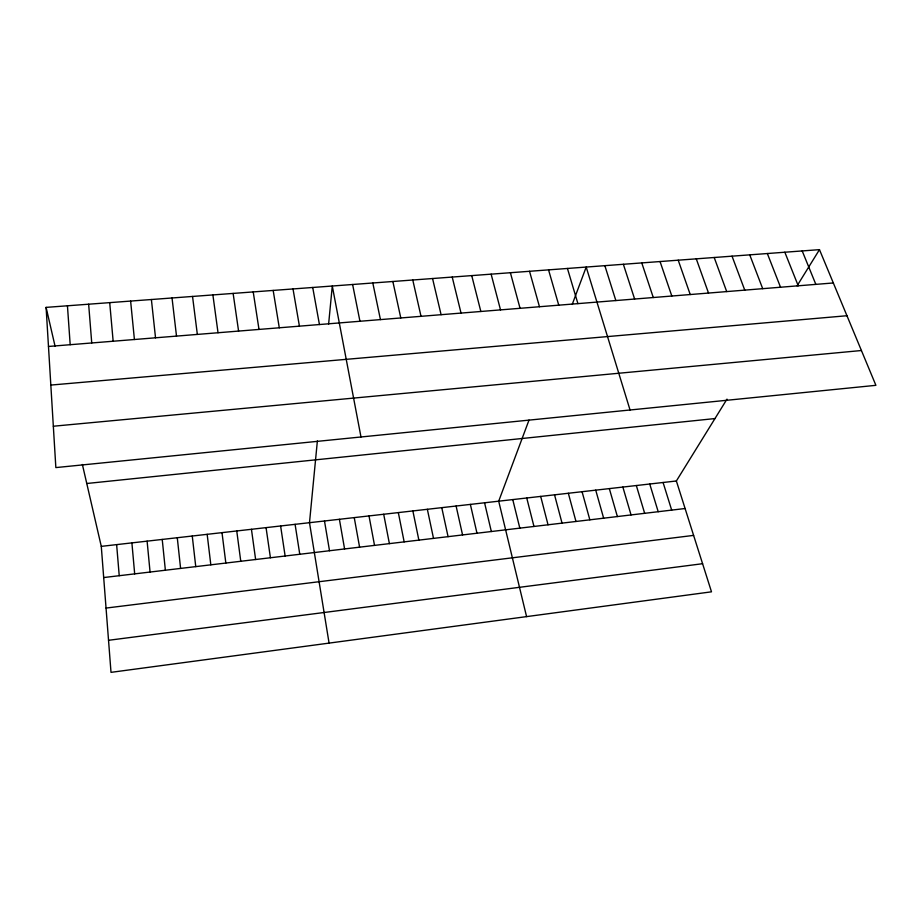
<?xml version="1.0" encoding="UTF-8"?>
<svg xmlns="http://www.w3.org/2000/svg" width="922" height="922" viewBox="0 0 922 922"><rect width="100%" height="100%" fill="white"/><g stroke="black" fill="none" stroke-linecap="round" stroke-linejoin="round"><path stroke-width="1.38" d="M317.375 440.935L309.492 522.693L329.073 643.118M328.612 324.175L332.289 286.016L360.986 436.982M528.998 420.109L498.698 501.176L526.577 616.622M572.216 304.444L586.196 267.057L630.049 409.99M82.381 464.492L101.282 546.366L111.009 672.357L711.496 591.82L676.368 480.984L726.985 399.145M797.081 285.832L819.474 249.643L875.9 385.327L55.85 467.592L46.1 307.383L819.474 249.643M108.531 640.294L702.587 563.711M106.042 608.071L693.609 535.394M103.69 577.552L685.092 508.518M101.282 546.366L676.368 480.984M86.76 483.497L714.976 418.565M53.338 426.229L861.425 350.521M50.825 385.073L846.961 315.727M48.474 346.465L833.327 282.962M802.198 250.922L815.843 284.379M784.829 252.225L798.245 285.797M767.335 253.527L780.531 287.238M749.736 254.841L762.701 288.678M732.033 256.166L744.757 290.13M714.204 257.503L726.697 291.583M696.271 258.84L708.522 293.058M678.212 260.188L690.232 294.544M660.048 261.537L671.815 296.031M641.77 262.908L653.283 297.529M623.364 264.28L634.624 299.039M604.844 265.663L615.85 300.56M663.079 482.494L671.677 510.108M649.733 484.004L658.204 511.71M636.33 485.525L644.662 513.312M567.433 268.463L577.91 303.626M622.857 487.058L631.051 514.925M548.544 269.869L558.755 305.182M609.327 488.602L617.383 516.551M595.727 490.147L603.645 518.187M529.528 271.287L539.474 306.738M582.059 491.703L589.85 519.824M510.396 272.716L520.066 308.305M568.332 493.258L575.973 521.472M554.537 494.826L562.04 523.131M491.126 274.157L500.519 309.896M540.684 496.405L548.037 524.791M471.73 275.609L480.846 311.486M526.75 497.984L533.965 526.462M512.759 499.586L519.824 528.145M452.218 277.061L461.035 313.088M432.556 278.525L441.096 314.702M484.569 502.79L491.334 531.521M46.1 307.383L55.09 346.326M470.37 504.403L476.985 533.227M412.779 280.011L421.02 316.327M456.102 506.028L462.567 534.944M392.853 281.498L400.793 317.963M441.765 507.653L448.069 536.662M427.347 509.29L433.513 538.39M372.811 282.985L380.44 319.611M412.872 510.938L418.876 540.131M398.327 512.586L404.159 541.871M352.619 284.495L359.949 321.259M383.702 514.257L389.384 543.634M369.007 515.928L374.528 545.398M312.719 287.48L319.438 324.544M354.244 517.599L359.592 547.172M339.4 519.293L344.586 548.947M293.012 288.943L299.42 326.158M324.486 520.988L329.511 550.745M273.177 290.43L279.285 327.794M295.086 524.33L299.777 554.272M253.216 291.917L259.001 329.431M280.611 525.978L285.129 556.012M233.128 293.415L238.591 331.09M266.055 527.626L270.423 557.752M251.441 529.297L255.625 559.516M212.89 294.936L218.03 332.75M236.747 530.957L240.769 561.279M192.537 296.446L197.343 334.421M221.995 532.639L225.844 563.054M207.162 534.322L210.827 564.829M172.034 297.979L176.505 336.104M192.26 536.016L195.752 566.627M151.392 299.523L155.53 337.809M177.278 537.722L180.597 568.425M162.226 539.439L165.372 570.234M130.624 301.079L134.416 339.515M147.105 541.156L150.067 572.043M131.904 542.885L134.681 573.876M109.706 302.635L113.152 341.232M116.633 544.614L119.226 575.708M88.65 304.214L91.739 342.972M67.444 305.793L70.187 344.713"/></g></svg>
